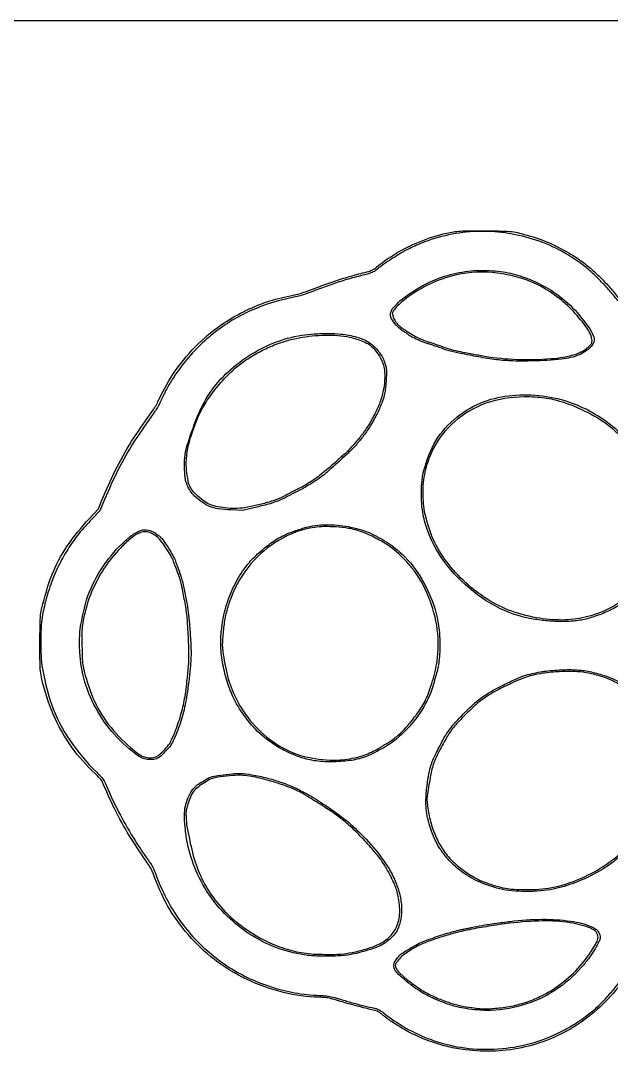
# Model space of a CAD drawing. Extents: x -215 to 205, y 28 to 519.
# Drawn here: x 29.01 to 46.24, y 239.33 to 269.41 of the extents above; entities that cross this region are included whole.
import ezdxf

# ---------------------------------------------------------------- set-up
doc = ezdxf.new("R2010")
doc.units = 0
doc.layers.add('Layer_1', color=7, linetype='CONTINUOUS')

msp = doc.modelspace()

# ---------------------------------------------------------------- linework, layer by layer
at = {"layer": 'Layer_1', "color": 7}
for points in [[(10.049252, 269.411702), (199.938459, 269.411702)], [(39.850554, 261.004864), (39.850568, 261.004864)], [(39.92114, 260.675936), (39.92118, 260.675931)], [(33.839681, 256.929541), (33.839706, 256.929617)], [(40.741733, 256.186735), (40.740415, 256.18674)], [(33.909875, 255.922685), (33.909875, 255.922685)], [(31.008362, 254.890192), (31.281353, 255.174237), (31.382761, 255.432868)], [(31.45757, 255.450442), (31.326709, 255.121752), (31.086397, 254.877325)], [(35.901407, 255.228952), (35.484929, 255.134212), (35.14618, 255.147703)], [(40.786725, 255.104901), (40.786725, 255.104901)], [(29.630576, 252.294933), (29.630867, 252.29228)], [(30.748656, 251.682465), (30.748605, 251.682465)], [(34.857535, 251.538157), (34.857603, 251.538157)], [(34.920705, 250.929431), (34.920583, 250.929505)], [(29.630793, 250.614232), (29.630867, 250.614325)], [(30.86584, 250.435133), (30.865868, 250.435111)], [(40.842777, 246.957142), (40.84274, 246.957125)], [(33.800858, 246.4507), (33.800881, 246.450601)], [(40.877476, 246.50789), (40.877566, 246.507974)], [(33.854226, 245.966624), (33.854229, 245.966624)], [(39.960268, 242.027166), (39.960304, 242.027144)], [(39.955126, 241.798007), (39.955112, 241.797875)]]:
    msp.add_lwpolyline(points, dxfattribs=at)
for points, knots in [([(31.382761, 255.432868), (31.507105, 255.723014), (31.759662, 256.312332), (32.232677, 257.151011), (32.637519, 257.727997), (32.893347, 258.082057), (32.981844, 258.228587), (33.166147, 258.620854), (33.511559, 259.246519), (34.157884, 259.99601), (34.864841, 260.578707), (35.584956, 260.976867), (36.260729, 261.256978), (36.784517, 261.373932), (37.136609, 261.446079), (37.338962, 261.512497), (37.639497, 261.627201), (38.024184, 261.772801), (38.479648, 261.919121), (38.858889, 262.023642), (39.129919, 262.087758), (39.289028, 262.144863), (39.568169, 262.377808), (40.064387, 262.715201), (40.824862, 263.058683), (41.429194, 263.23118), (41.86255, 263.284614), (42.186084, 263.288033), (42.618905, 263.282993), (43.043446, 263.27932), (43.382729, 263.263902), (43.771811, 263.164265), (44.288483, 263.005725), (44.916229, 262.704351), (45.404804, 262.384849), (45.781364, 262.061518), (46.061078, 261.784195), (46.28311, 261.533443), (46.424435, 261.343097), (46.541369, 261.232997), (46.668015, 261.171464), (46.78715, 261.105925), (46.935951, 261.078861), (47.257573, 261.090163), (47.772115, 261.044828), (48.441576, 260.903046), (49.176782, 260.6513), (49.932094, 260.23248), (50.672638, 259.641702), (51.060336, 259.145725), (51.252608, 258.899754)], [0, 0, 0, 0, 0.946541, 1.922532, 2.881529, 3.059879, 3.232842, 3.39397, 4.359805, 5.365572, 6.344581, 7.091291, 7.827278, 8.530438, 8.697301, 8.904968, 9.168175, 9.662653, 10.138428, 10.603247, 10.841061, 10.976331, 11.103845, 11.923357, 12.773612, 13.596048, 13.796393, 14.081811, 14.565537, 15.094939, 15.357217, 15.58019, 16.296426, 16.976369, 17.661797, 18.040949, 18.463571, 18.842868, 19.044101, 19.174753, 19.319194, 19.464442, 19.579898, 19.767218, 20.428572, 21.123013, 21.81651, 22.751793, 23.701023, 24.63493, 24.63493, 24.63493, 24.63493]), ([(46.631984, 261.116291), (46.587424, 261.140423), (46.505806, 261.184624), (46.393572, 261.282519), (46.262048, 261.456472), (46.051328, 261.693046), (45.785376, 261.963484), (45.178737, 262.509214), (44.075715, 263.096711), (42.414613, 263.363397), (41.141376, 263.127421), (40.320962, 262.760362), (39.873841, 262.501624), (39.54581, 262.271357), (39.33259, 262.094878), (39.148017, 262.027511), (38.854537, 261.956716), (38.467073, 261.848801), (38.024608, 261.706597), (37.66081, 261.566789), (37.372683, 261.456183), (37.169, 261.390728), (36.60324, 261.27535), (35.679591, 261.006235), (34.535173, 260.28352), (33.82529, 259.535243), (33.435241, 258.9593), (33.249687, 258.6502), (33.132387, 258.395907), (33.043308, 258.203346), (32.966164, 258.070801), (32.720885, 257.727665), (32.316226, 257.159981), (31.839906, 256.32431), (31.583014, 255.737157), (31.45757, 255.450442)], [0, 0, 0, 0, 0.151637, 0.277743, 0.442997, 0.804405, 1.22778, 1.580205, 3.25107, 4.881627, 6.549207, 7.041659, 7.575367, 8.094907, 8.246304, 8.399018, 8.677427, 9.154274, 9.604172, 10.071453, 10.323038, 10.530246, 10.71211, 12.054823, 13.388875, 14.723418, 15.114374, 15.475245, 15.803274, 15.953848, 16.111594, 16.262377, 17.218838, 18.202237, 19.140715, 19.140715, 19.140715, 19.140715]), ([(39.850568, 261.004864), (39.910056, 261.073981), (40.055722, 261.243223), (40.356735, 261.458886), (40.792068, 261.734345), (41.365037, 261.978499), (42.061784, 262.131218), (42.641428, 262.137068), (43.074255, 262.091398), (43.367377, 262.033944), (43.814157, 261.89739), (44.403807, 261.631804), (45.060821, 261.132922), (45.470079, 260.63167), (45.704457, 260.275775), (45.760147, 260.054372), (45.597893, 259.833726), (45.278644, 259.627948), (44.684523, 259.509303), (44.035257, 259.491458), (43.402208, 259.481604), (42.868859, 259.519473), (42.360973, 259.608364), (41.900591, 259.695658), (41.526898, 259.77731), (41.285108, 259.858001), (41.10639, 259.922265), (40.978425, 259.966155), (40.826526, 260.012622), (40.650564, 260.076669), (40.466403, 260.16217), (40.339716, 260.23579), (40.27351, 260.293938), (40.2291, 260.324177), (40.129316, 260.378483), (39.98742, 260.485067), (39.859475, 260.658574), (39.784827, 260.809462), (39.803669, 260.903871), (39.822565, 260.953093), (39.841028, 260.987243), (39.850554, 261.004864)], [0, 0, 0, 0, 0.27283, 0.668062, 1.102862, 1.819057, 2.522541, 3.229664, 3.546925, 3.827538, 4.124111, 4.947376, 5.75227, 6.57871, 6.865162, 7.044465, 7.21027, 7.635712, 8.168889, 8.997448, 9.588022, 10.066664, 10.598968, 11.133388, 11.473128, 11.745093, 11.897242, 12.042999, 12.150842, 12.373806, 12.603873, 12.760187, 12.810266, 12.867868, 12.920848, 13.15139, 13.389074, 13.576462, 13.617928, 13.674246, 13.73428, 13.73428, 13.73428, 13.73428]), ([(39.92118, 260.675931), (39.939064, 260.645145), (39.980795, 260.573312), (40.110294, 260.470457), (40.274217, 260.350987), (40.476522, 260.226814), (40.679679, 260.125896), (40.856376, 260.059919), (41.004938, 260.015283), (41.128635, 259.973105), (41.297647, 259.912076), (41.506581, 259.840468), (41.766208, 259.772936), (41.991778, 259.729842), (42.191984, 259.695429), (42.360652, 259.665213), (42.793955, 259.582632), (43.499946, 259.516213), (44.392817, 259.537849), (45.025147, 259.615315), (45.349116, 259.747042), (45.477324, 259.823137), (45.571131, 259.907774), (45.64833, 259.973848), (45.67938, 260.048514), (45.665333, 260.238813), (45.450747, 260.570338), (45.08093, 261.000976), (44.452471, 261.556957), (43.515705, 261.996917), (42.31485, 262.138767), (41.337781, 261.934489), (40.653863, 261.590061), (40.232052, 261.308526), (39.967143, 261.077666), (39.848048, 260.904882), (39.861467, 260.78829), (39.898254, 260.719027), (39.92114, 260.675936)], [0, 0, 0, 0, 0.106014, 0.247369, 0.488751, 0.717389, 0.957714, 1.168332, 1.282263, 1.423064, 1.560309, 1.821394, 2.085319, 2.364284, 2.5101, 2.69477, 2.878318, 3.833486, 4.811596, 5.563791, 5.717595, 5.858367, 6.007728, 6.097934, 6.158138, 6.242485, 6.656873, 7.297751, 7.961188, 9.155059, 10.337628, 11.534092, 12.084261, 12.629921, 13.047115, 13.144941, 13.233839, 13.380195, 13.380195, 13.380195, 13.380195]), ([(33.909875, 255.922685), (33.935562, 255.864337), (33.989125, 255.742671), (34.141471, 255.576755), (34.316132, 255.434272), (34.504064, 255.305968), (34.725609, 255.237761), (34.979275, 255.2039), (35.260966, 255.180199), (35.570981, 255.2101), (35.902049, 255.279718), (36.241503, 255.366555), (36.545682, 255.472098), (36.750949, 255.574628), (36.88375, 255.650209), (36.958757, 255.689277), (37.131482, 255.768935), (37.413259, 255.919684), (37.790664, 256.187027), (38.089085, 256.444063), (38.297697, 256.63595), (38.397434, 256.729803), (38.490326, 256.796914), (38.60257, 256.914715), (38.764159, 257.099495), (38.975103, 257.342307), (39.177689, 257.642021), (39.359091, 257.974727), (39.514113, 258.319563), (39.602274, 258.664718), (39.637852, 258.995061), (39.621119, 259.303315), (39.519509, 259.577829), (39.354912, 259.811238), (39.17722, 259.981591), (38.980335, 260.069014), (38.807267, 260.130355), (38.446614, 260.229361), (37.881547, 260.26361), (37.134786, 260.188409), (36.501783, 260.011583), (36.010266, 259.779401), (35.648988, 259.571171), (35.280511, 259.305685), (34.934569, 258.96258), (34.597548, 258.564147), (34.247869, 258.030185), (33.981305, 257.357869), (33.794542, 256.599029), (33.874693, 256.129003), (33.909875, 255.922685)], [0, 0, 0, 0, 0.190112, 0.396419, 0.666475, 0.868099, 1.073394, 1.354164, 1.635934, 1.918952, 2.284553, 2.650295, 2.969707, 3.248261, 3.337106, 3.42817, 3.501839, 3.907726, 4.384619, 4.886124, 5.088119, 5.235402, 5.296241, 5.431306, 5.72131, 6.033959, 6.394964, 6.803879, 7.170133, 7.526011, 7.867273, 8.164669, 8.443354, 8.731841, 9.018183, 9.166181, 9.374215, 9.569408, 10.286313, 11.053587, 11.815879, 12.243018, 12.681795, 13.065435, 13.601966, 14.138335, 14.629702, 15.508184, 16.303688, 16.926071, 16.926071, 16.926071, 16.926071]), ([(33.839706, 256.929617), (34.011041, 257.4714), (34.349094, 258.54037), (35.604631, 259.724409), (36.771683, 260.202152), (37.590793, 260.283309), (37.97045, 260.29526), (38.387558, 260.278832), (38.777448, 260.21054), (39.14616, 260.070985), (39.367333, 259.875105), (39.50851, 259.696838), (39.594477, 259.543411), (39.646002, 259.398438), (39.680738, 259.259314), (39.680893, 259.09588), (39.666224, 258.892435), (39.653151, 258.676932), (39.61791, 258.478118), (39.542311, 258.248065), (39.412587, 257.953392), (39.230508, 257.622813), (39.065651, 257.375707), (38.93992, 257.221672), (38.87178, 257.136511), (38.74516, 256.973362), (38.474734, 256.721628), (38.113765, 256.391824), (37.76815, 256.090161), (37.455873, 255.896625), (37.223246, 255.756094), (37.064187, 255.673911), (36.978484, 255.641971), (36.922828, 255.610579), (36.792283, 255.535976), (36.583038, 255.42668), (36.263122, 255.315918), (36.02987, 255.259838), (35.901407, 255.228952)], [0, 0, 0, 0, 1.679949, 3.314644, 4.991774, 5.355095, 5.780751, 6.130672, 6.605519, 6.964274, 7.29665, 7.476246, 7.645574, 7.821291, 7.936818, 8.073593, 8.308524, 8.549815, 8.72052, 8.912582, 9.274684, 9.684892, 10.043698, 10.163673, 10.281253, 10.370959, 10.782868, 11.38436, 11.841488, 12.154445, 12.484512, 12.657523, 12.690023, 12.758595, 12.848583, 13.141588, 13.464854, 13.86115, 13.86115, 13.86115, 13.86115]), ([(40.740415, 256.18674), (40.827849, 256.488307), (41.001428, 257.086987), (41.613234, 257.816776), (42.381664, 258.301521), (43.249536, 258.509596), (44.122336, 258.51787), (45.161904, 258.294398), (46.247829, 257.702687), (47.193999, 256.700556), (47.62665, 255.748507), (47.732211, 255.05535), (47.746273, 254.673942), (47.713426, 254.225225), (47.582422, 253.733672), (47.332355, 253.217452), (47.014439, 252.811334), (46.679135, 252.502704), (46.333447, 252.277294), (45.952601, 252.108868), (45.564167, 251.97165), (45.160427, 251.898159), (44.752128, 251.884838), (44.327568, 251.911023), (43.924611, 251.965077), (43.270943, 252.111052), (42.427655, 252.547403), (41.522997, 253.349112), (41.046718, 254.103804), (40.853863, 254.611166), (40.78825, 254.83708), (40.726645, 255.103599), (40.696437, 255.439288), (40.694125, 255.812922), (40.726565, 256.067638), (40.741733, 256.186735)], [0, 0, 0, 0, 0.933241, 1.852704, 2.782838, 3.614054, 4.49643, 5.381769, 6.77882, 8.1321, 9.457872, 9.83205, 10.231331, 10.60048, 11.178261, 11.745404, 12.31031, 12.71438, 13.108036, 13.542085, 13.961005, 14.341127, 14.767918, 15.183347, 15.616165, 15.986479, 17.188694, 18.410088, 19.582243, 19.816887, 20.037275, 20.287589, 20.636198, 21.045962, 21.405802, 21.405802, 21.405802, 21.405802]), ([(40.786725, 255.104901), (40.849097, 254.85836), (40.974922, 254.361007), (41.369991, 253.679668), (41.915648, 253.065081), (42.570972, 252.542038), (43.33345, 252.157799), (44.115453, 251.974242), (44.867156, 251.912363), (45.571589, 252.015859), (46.271659, 252.283385), (46.942596, 252.759534), (47.445778, 253.490043), (47.70393, 254.313843), (47.698537, 255.164448), (47.470447, 255.972161), (47.124633, 256.619159), (46.719082, 257.095302), (46.374973, 257.434344), (45.982249, 257.757705), (45.529891, 258.007362), (45.044864, 258.224409), (44.624401, 258.358212), (44.281244, 258.420528), (43.996538, 258.446819), (43.4249, 258.462788), (42.586965, 258.341026), (41.631604, 257.787857), (41.06467, 257.051546), (40.809602, 256.330329), (40.718775, 255.719111), (40.764215, 255.308372), (40.786725, 255.104901)], [0, 0, 0, 0, 0.759933, 1.533026, 2.33357, 3.215864, 4.032907, 4.87257, 5.610402, 6.283586, 6.989614, 7.843157, 8.708148, 9.603668, 10.391151, 11.225185, 12.099869, 12.567449, 13.096805, 13.548344, 14.088413, 14.640273, 15.141752, 15.407057, 15.685223, 15.998471, 17.123376, 18.171688, 19.232756, 19.831, 20.454501, 21.066579, 21.066579, 21.066579, 21.066579]), ([(35.14618, 255.147703), (35.023283, 255.15414), (34.809764, 255.165324), (34.517305, 255.233961), (34.290087, 255.377241), (34.1027, 255.528046), (33.949395, 255.692632), (33.875802, 255.856399), (33.819889, 256.004062), (33.796804, 256.168264), (33.794114, 256.354631), (33.790068, 256.553206), (33.80515, 256.745452), (33.827726, 256.86581), (33.839681, 256.929541)], [0, 0, 0, 0, 0.369282, 0.641585, 0.888834, 1.166632, 1.364504, 1.555281, 1.700511, 1.836991, 2.049639, 2.259767, 2.432514, 2.626932, 2.626932, 2.626932, 2.626932]), ([(31.086397, 254.877325), (30.957074, 254.738067), (30.70085, 254.462161), (30.376322, 253.99823), (30.100234, 253.502705), (29.879598, 252.970088), (29.717029, 252.42572), (29.616082, 251.927765), (29.600242, 251.455513), (29.599006, 251.034422), (29.620971, 250.744074), (29.630793, 250.614232)], [0, 0, 0, 0, 0.569563, 1.128453, 1.693498, 2.268545, 2.853826, 3.396714, 3.786328, 4.269031, 4.659518, 4.659518, 4.659518, 4.659518]), ([(29.630867, 252.29228), (29.716105, 252.612952), (29.885574, 253.250501), (30.35627, 254.136837), (30.789597, 254.637455), (31.008362, 254.890192)], [0, 0, 0, 0, 0.993387, 1.975019, 2.975882, 2.975882, 2.975882, 2.975882]), ([(30.748605, 251.682465), (30.808289, 252.006325), (30.928051, 252.656182), (31.396028, 253.538015), (31.910591, 254.128303), (32.315399, 254.460214), (32.561188, 254.584304), (32.763811, 254.559381), (32.910765, 254.494921), (33.029594, 254.415289), (33.152513, 254.286287), (33.283357, 254.099626), (33.413967, 253.892732), (33.503081, 253.728085), (33.542113, 253.608373), (33.577014, 253.518571), (33.63524, 253.376735), (33.707163, 253.161726), (33.782185, 252.847743), (33.849241, 252.50872), (33.906022, 252.16155), (33.941608, 251.785718), (33.963657, 251.405862), (33.983303, 251.059159), (33.980978, 250.780802), (33.939434, 250.354356), (33.879013, 249.814941), (33.759261, 249.192003), (33.604086, 248.749415), (33.480989, 248.434257), (33.362763, 248.231701), (33.214388, 248.084888), (33.085898, 247.947081), (32.932718, 247.867112), (32.779741, 247.867005), (32.617234, 247.877596), (32.445314, 247.968098), (32.083638, 248.247516), (31.56813, 248.755683), (31.067874, 249.565281), (30.820011, 250.289332), (30.744508, 250.870148), (30.723008, 251.276435), (30.740341, 251.550832), (30.748656, 251.682465)], [0, 0, 0, 0, 0.983055, 1.972596, 2.952663, 3.307616, 3.548492, 3.749578, 3.894717, 4.028882, 4.17551, 4.426394, 4.711298, 4.910549, 4.984803, 5.088618, 5.199554, 5.444747, 5.767752, 6.16728, 6.481496, 6.822591, 7.299171, 7.623061, 7.86418, 8.133326, 8.907725, 9.492906, 10.031062, 10.311919, 10.507692, 10.728554, 10.935604, 11.07081, 11.23186, 11.386484, 11.554609, 11.802618, 12.760892, 13.703397, 14.635595, 15.029455, 15.458303, 15.853714, 15.853714, 15.853714, 15.853714]), ([(30.865868, 250.435111), (30.951976, 250.140568), (31.123162, 249.555007), (31.62862, 248.770618), (32.158335, 248.257684), (32.576472, 247.931425), (32.910477, 247.89222), (33.126845, 248.06727), (33.302071, 248.24282), (33.43199, 248.46316), (33.559341, 248.789574), (33.705781, 249.209691), (33.819638, 249.730846), (33.864975, 250.135563), (33.890792, 250.423234), (33.902905, 250.562087), (33.92741, 250.799653), (33.914546, 251.197789), (33.893468, 251.704066), (33.853246, 252.214674), (33.775815, 252.591908), (33.725825, 252.870151), (33.689342, 253.032982), (33.652024, 253.156498), (33.612827, 253.272846), (33.568135, 253.392767), (33.524209, 253.50472), (33.487452, 253.59908), (33.444495, 253.722202), (33.353323, 253.887562), (33.220591, 254.090937), (33.084038, 254.283049), (32.934359, 254.413934), (32.787815, 254.49244), (32.617346, 254.527824), (32.415976, 254.45992), (32.183746, 254.288792), (31.835744, 253.959856), (31.427703, 253.455508), (31.061603, 252.774501), (30.891268, 252.202267), (30.809435, 251.801676), (30.794062, 251.518496), (30.80252, 251.204516), (30.804502, 250.891216), (30.82196, 250.638314), (30.851499, 250.501538), (30.86584, 250.435133)], [0, 0, 0, 0, 0.917094, 1.82321, 2.755894, 3.130976, 3.390672, 3.689735, 3.917212, 4.140211, 4.448344, 4.96861, 5.472931, 6.044868, 6.189205, 6.339446, 6.463055, 6.905316, 7.530794, 7.985248, 8.439141, 8.684673, 8.833536, 8.939346, 9.071602, 9.201813, 9.323232, 9.432379, 9.50564, 9.714113, 9.995647, 10.235735, 10.417804, 10.586669, 10.730581, 10.926267, 11.19993, 11.593836, 12.360033, 13.135926, 13.896847, 14.142792, 14.360451, 14.745613, 15.084963, 15.300686, 15.504249, 15.504249, 15.504249, 15.504249]), ([(34.857603, 251.538157), (34.860088, 251.556862), (34.866691, 251.606539), (34.87753, 251.692837), (34.908324, 251.958883), (35.000279, 252.393816), (35.235937, 252.962417), (35.526167, 253.450272), (35.881006, 253.839809), (36.238283, 254.139683), (36.588544, 254.37184), (36.929255, 254.50974), (37.224682, 254.610373), (37.634578, 254.716616), (38.165769, 254.726131), (38.785124, 254.637853), (39.204218, 254.481955), (39.42045, 254.357773), (39.482371, 254.323577), (39.537689, 254.298994), (39.601691, 254.261539), (39.692592, 254.20245), (40.012848, 253.992935), (40.493461, 253.523747), (40.964473, 252.709871), (41.206383, 251.926691), (41.245152, 251.257157), (41.225791, 250.776486), (41.163703, 250.450148), (41.105434, 250.274767), (41.083433, 250.191513), (41.010529, 249.883482), (40.779631, 249.363577), (40.299158, 248.735446), (39.81194, 248.32644), (39.423958, 248.11787), (39.203734, 248.008165), (38.918101, 247.887165), (38.518045, 247.8189), (38.017609, 247.792035), (37.521329, 247.826654), (37.064639, 247.962689), (36.641417, 248.154155), (36.181751, 248.444416), (35.731593, 248.85951), (35.329726, 249.415986), (35.064211, 249.998842), (34.918228, 250.570334), (34.836689, 251.069655), (34.851086, 251.393213), (34.857535, 251.538157)], [0, 0, 0, 0, 0.056609, 0.150342, 0.260914, 0.860201, 1.475737, 2.100603, 2.552338, 3.049407, 3.498203, 3.805211, 4.148925, 4.434837, 5.07197, 5.724707, 6.305838, 6.396724, 6.472888, 6.517877, 6.578156, 6.695029, 6.843205, 7.726177, 8.674317, 9.642019, 10.151515, 10.680072, 11.082792, 11.141643, 11.234372, 11.34098, 12.091289, 12.915702, 13.698424, 13.975219, 14.235778, 14.436802, 14.903464, 15.44121, 15.94127, 16.38597, 16.862996, 17.331255, 18.011426, 18.685733, 19.378252, 19.917979, 20.453177, 20.887487, 20.887487, 20.887487, 20.887487]), ([(38.034423, 247.846845), (38.128607, 247.849155), (38.322638, 247.853912), (38.603903, 247.891349), (38.860299, 247.937734), (39.0871, 248.016807), (39.283869, 248.100587), (39.433778, 248.180508), (39.535566, 248.248027), (39.612315, 248.294183), (39.746455, 248.368567), (39.93285, 248.500363), (40.152458, 248.694662), (40.319058, 248.874123), (40.426152, 249.016067), (40.49431, 249.103665), (40.628306, 249.274202), (40.817294, 249.561601), (41.000474, 250.054424), (41.1793, 250.712461), (41.219512, 251.569032), (40.987515, 252.507969), (40.640166, 253.203344), (40.279317, 253.629954), (40.046488, 253.866768), (39.746974, 254.115064), (39.383719, 254.324677), (38.974318, 254.51529), (38.584089, 254.618405), (38.21685, 254.653193), (37.885045, 254.666037), (37.310399, 254.62274), (36.522015, 254.322751), (35.663777, 253.601755), (35.218619, 252.829081), (35.01673, 252.215321), (34.934631, 251.811916), (34.909743, 251.510768), (34.899666, 251.322908), (34.896931, 251.266305), (34.891147, 251.216537), (34.895796, 251.151608), (34.905557, 251.054183), (34.915254, 250.974324), (34.920705, 250.929431)], [0, 0, 0, 0, 0.28242, 0.581816, 0.850503, 1.062144, 1.300681, 1.491862, 1.570558, 1.667031, 1.760454, 2.030618, 2.349502, 2.639036, 2.763192, 2.882816, 2.971988, 3.414037, 3.90697, 4.541921, 5.456519, 6.441773, 7.416224, 7.75387, 8.114836, 8.411574, 8.918028, 9.367829, 9.763341, 10.1214, 10.472695, 10.758405, 11.846478, 12.930583, 14.066105, 14.465313, 14.867218, 15.297657, 15.370541, 15.431626, 15.467684, 15.52053, 15.626163, 15.761787, 15.761787, 15.761787, 15.761787]), ([(29.577228, 251.273252), (29.577377, 251.450782), (29.577606, 251.722133), (29.585774, 252.064758), (29.617158, 252.225997), (29.630576, 252.294933)], [0, 0, 0, 0, 0.533013, 0.814693, 1.025061, 1.025061, 1.025061, 1.025061]), ([(51.233818, 243.841931), (51.13866, 243.716723), (50.928691, 243.440447), (50.569031, 243.071599), (50.043885, 242.600818), (49.30206, 242.158888), (48.335097, 241.799696), (47.572737, 241.691087), (47.106672, 241.682495), (46.933775, 241.659308), (46.818939, 241.601575), (46.717263, 241.548486), (46.633141, 241.479003), (46.236379, 240.952703), (45.373783, 240.089431), (43.736679, 239.383639), (42.384074, 239.325521), (41.478852, 239.485357), (40.984875, 239.632125), (40.561197, 239.805435), (40.194913, 239.996303), (39.900293, 240.177266), (39.682159, 240.331707), (39.547415, 240.440245), (39.485908, 240.48536), (39.433725, 240.527982), (39.341388, 240.546896), (39.201196, 240.58924), (38.998161, 240.637273), (38.760725, 240.698753), (38.517769, 240.765497), (38.279617, 240.835215), (38.079232, 240.900388), (37.890243, 240.938542), (37.427227, 240.934628), (36.643345, 241.04702), (35.605308, 241.424389), (34.656791, 241.988581), (33.886037, 242.737657), (33.271123, 243.577879), (32.988259, 244.253092), (32.835701, 244.655515), (32.753297, 244.793677), (32.521822, 245.123192), (32.167691, 245.658657), (31.753792, 246.397456), (31.517796, 246.942093), (31.378992, 247.256694), (31.29753, 247.353904), (30.970201, 247.649015), (30.460313, 248.230476), (29.932567, 249.172261), (29.685019, 249.938366), (29.585251, 250.460877), (29.575353, 250.815609), (29.576483, 251.091551), (29.577228, 251.273252)], [0, 0, 0, 0, 0.471432, 1.040224, 1.542288, 2.584432, 3.606311, 4.621386, 4.8719, 5.008047, 5.1389, 5.254075, 5.352114, 5.462821, 7.226833, 8.941346, 10.687301, 11.197821, 11.69591, 12.230136, 12.568424, 12.934037, 13.266501, 13.369808, 13.452372, 13.496363, 13.569276, 13.728371, 13.939405, 14.193313, 14.464768, 14.695082, 14.937679, 15.096991, 15.270434, 16.323198, 17.45136, 18.56568, 19.605931, 20.656345, 21.665111, 21.79157, 21.945632, 22.145711, 23.000281, 23.870591, 24.680038, 24.784701, 24.897263, 25.056665, 26.108069, 27.197388, 28.273828, 28.507357, 28.790255, 29.335697, 29.335697, 29.335697, 29.335697]), ([(34.920583, 250.929505), (34.960451, 250.69088), (35.037927, 250.227156), (35.306795, 249.57851), (35.721557, 248.937258), (36.338839, 248.366021), (37.149043, 247.939994), (37.742395, 247.877569), (38.034423, 247.846845)], [0, 0, 0, 0, 0.723777, 1.406532, 2.089674, 3.000562, 3.902634, 4.776872, 4.776872, 4.776872, 4.776872]), ([(29.630867, 250.614325), (29.705119, 250.230293), (29.853854, 249.461045), (30.421138, 248.398617), (30.980626, 247.727176), (31.367638, 247.368627), (31.47252, 247.220033), (31.606198, 246.869284), (31.875113, 246.318758), (32.274897, 245.602489), (32.617181, 245.101311), (32.832445, 244.798556), (32.906416, 244.649797), (33.016558, 244.344922), (33.211507, 243.892321), (33.529572, 243.342798), (33.928839, 242.799106), (34.426232, 242.302309), (35.005775, 241.850668), (35.641456, 241.491794), (36.309205, 241.227525), (37.012236, 241.051582), (37.559243, 240.998736), (37.931207, 240.984041), (38.136038, 240.944861), (38.380942, 240.866706), (38.686538, 240.77821), (39.014233, 240.689181), (39.261779, 240.63763), (39.429594, 240.59548), (39.541926, 240.526454), (39.827395, 240.301748), (40.326745, 239.973449), (41.061946, 239.653139), (41.896134, 239.444974), (42.806498, 239.39519), (43.76476, 239.529519), (44.53131, 239.801845), (45.113195, 240.119878), (45.530225, 240.404022), (45.868196, 240.681748), (46.129642, 240.965679), (46.339041, 241.204211), (46.491212, 241.398252), (46.584105, 241.523957), (46.6652, 241.587681), (46.768087, 241.642841), (46.888622, 241.705912), (47.078361, 241.732881), (47.549415, 241.751583), (48.292858, 241.852943), (49.225709, 242.195463), (49.951121, 242.614225), (50.488912, 243.07892), (50.860732, 243.460907), (51.099107, 243.754306), (51.212061, 243.921695), (51.243015, 243.954632), (51.278987, 243.983219), (51.314987, 243.939979), (51.341929, 243.876606), (51.400156, 243.714349), (51.487044, 243.495351), (51.66815, 243.261601), (51.85288, 243.133196), (52.003774, 243.061662), (52.08492, 242.957793), (52.178524, 242.745491), (52.332505, 242.471126), (52.586432, 242.202419), (52.829444, 242.088701), (53.007631, 242.048349), (53.107429, 241.972935), (53.237781, 241.778509), (53.442122, 241.536456), (53.739897, 241.294318), (53.958258, 241.25277), (54.060372, 241.23334)], [0, 0, 0, 0, 1.167785, 2.339178, 3.565271, 3.774976, 3.918712, 4.105964, 4.896425, 5.757209, 6.563211, 6.716955, 6.870202, 7.05963, 7.68927, 8.345558, 8.960375, 9.707667, 10.446723, 11.158399, 11.889781, 12.595126, 13.324841, 13.534576, 13.710597, 13.948334, 14.305255, 14.665443, 14.965744, 15.065723, 15.181243, 15.357, 16.157633, 16.964069, 17.751768, 18.725133, 19.67982, 20.637168, 21.14677, 21.665881, 22.149616, 22.454599, 22.822758, 23.101183, 23.19541, 23.289661, 23.407195, 23.546273, 23.693775, 23.975667, 24.964741, 25.925232, 26.941946, 27.456021, 28.05465, 28.534787, 28.598605, 28.649855, 28.679487, 28.713513, 28.786597, 28.902242, 29.2196, 29.49642, 29.772272, 29.889956, 29.989831, 30.158485, 30.586471, 30.928268, 31.248005, 31.376484, 31.470165, 31.614549, 32.074381, 32.424553, 32.732155, 32.732155, 32.732155, 32.732155]), ([(40.84274, 246.957125), (40.848183, 246.987147), (40.858722, 247.045275), (40.870456, 247.124074), (40.874865, 247.198244), (40.884364, 247.28456), (40.906173, 247.396944), (40.937578, 247.54748), (40.9804, 247.718964), (41.058865, 247.918111), (41.194837, 248.190772), (41.360748, 248.514413), (41.593701, 248.856195), (41.901349, 249.177858), (42.22861, 249.510937), (42.639467, 249.817172), (43.049095, 250.019829), (43.399692, 250.198994), (43.681017, 250.315916), (43.924558, 250.374079), (44.160204, 250.427726), (44.401126, 250.461741), (44.723339, 250.486349), (45.11298, 250.498957), (45.553239, 250.455646), (45.917814, 250.359369), (46.222156, 250.253833), (46.478082, 250.127325), (46.784544, 249.931195), (47.138164, 249.660144), (47.466182, 249.247305), (47.658225, 248.851468), (47.783308, 248.509816), (47.834279, 248.213923), (47.847041, 247.919496), (47.856779, 247.654521), (47.846271, 247.440369), (47.793095, 247.137261), (47.676842, 246.716701), (47.448517, 246.210182), (47.183417, 245.776497), (46.874227, 245.422633), (46.579126, 245.128219), (46.19882, 244.799852), (45.709152, 244.499418), (45.102789, 244.237343), (44.55192, 244.076848), (44.055398, 244.026154), (43.652563, 244.018399), (43.134543, 244.051105), (42.554651, 244.205439), (41.936841, 244.519464), (41.566367, 244.850974), (41.36868, 245.093575), (41.28949, 245.198858), (41.12874, 245.43647), (40.959351, 245.848498), (40.810442, 246.409897), (40.832621, 246.785259), (40.842777, 246.957142)], [0, 0, 0, 0, 0.091545, 0.177254, 0.238738, 0.314362, 0.437582, 0.581901, 0.775888, 0.966865, 1.222571, 1.689818, 2.057129, 2.458283, 3.022867, 3.456607, 3.987697, 4.390445, 4.638662, 4.898979, 5.14006, 5.363707, 5.628005, 6.109417, 6.531556, 6.949731, 7.237617, 7.496729, 7.80382, 8.328793, 8.825172, 9.369668, 9.642351, 9.913993, 10.266088, 10.525987, 10.709324, 10.90796, 11.447989, 12.013321, 12.570111, 12.96544, 13.41997, 13.820312, 14.470204, 15.133256, 15.799211, 16.1807, 16.627255, 17.007036, 17.734867, 18.409064, 19.069986, 19.20605, 19.347893, 19.465113, 20.065759, 20.673812, 21.187447, 21.187447, 21.187447, 21.187447]), ([(40.877566, 246.507974), (40.902575, 246.358708), (40.953096, 246.05717), (41.105534, 245.635361), (41.308491, 245.236144), (41.607926, 244.890082), (41.972901, 244.588684), (42.327617, 244.375877), (42.655662, 244.250933), (42.930179, 244.169239), (43.240198, 244.09177), (43.610431, 244.074449), (44.004997, 244.076609), (44.554988, 244.123758), (45.196088, 244.322287), (45.92839, 244.67622), (46.726862, 245.282059), (47.458764, 246.205282), (47.88011, 247.453094), (47.771655, 248.489906), (47.447445, 249.166639), (47.133948, 249.585684), (46.755474, 249.888004), (46.38724, 250.116066), (46.028682, 250.277976), (45.67792, 250.366413), (45.335501, 250.430148), (44.985726, 250.44788), (44.573381, 250.423202), (44.113886, 250.380975), (43.608215, 250.233977), (43.144125, 250.006679), (42.697094, 249.786115), (42.304524, 249.5004), (41.98189, 249.178875), (41.668589, 248.863088), (41.423077, 248.512739), (41.251578, 248.177448), (41.107472, 247.897507), (41.025795, 247.686677), (40.985154, 247.497267), (40.948069, 247.308309), (40.917377, 247.135681), (40.893831, 246.980793), (40.876088, 246.858257), (40.867206, 246.775574), (40.854988, 246.722486), (40.861791, 246.672958), (40.866683, 246.602088), (40.873538, 246.542258), (40.877476, 246.50789)], [0, 0, 0, 0, 0.453194, 0.915511, 1.339886, 1.789366, 2.276492, 2.756324, 3.02187, 3.327432, 3.615929, 3.977421, 4.434495, 4.800502, 5.6292, 6.428905, 7.231258, 8.618161, 9.897712, 11.089206, 11.631163, 12.136413, 12.64463, 13.073833, 13.434507, 13.819471, 14.155918, 14.478234, 14.86685, 15.395017, 15.858546, 16.436713, 16.943364, 17.351482, 17.88616, 18.308493, 18.683682, 19.163635, 19.437301, 19.628068, 19.839716, 20.017164, 20.206049, 20.365544, 20.487296, 20.577138, 20.615642, 20.6489, 20.725717, 20.829401, 20.829401, 20.829401, 20.829401]), ([(33.800881, 246.450601), (33.820892, 246.531028), (33.861436, 246.693977), (33.962352, 246.905147), (34.083646, 247.078991), (34.245557, 247.185035), (34.395467, 247.279943), (34.566049, 247.37663), (34.804202, 247.41208), (35.089754, 247.447072), (35.42002, 247.475364), (35.788348, 247.423094), (36.174085, 247.343768), (36.608913, 247.217231), (37.019655, 247.049754), (37.46893, 246.817384), (37.95316, 246.501544), (38.505295, 246.119369), (39.047041, 245.602352), (39.469141, 245.120875), (39.775759, 244.666174), (39.954234, 244.303316), (40.079444, 243.927347), (40.131129, 243.567392), (40.10991, 243.220942), (40.033855, 242.945253), (39.890721, 242.73642), (39.729599, 242.58671), (39.53, 242.447239), (39.269415, 242.351443), (38.974139, 242.259925), (38.631388, 242.172665), (38.236726, 242.137078), (37.81538, 242.128447), (36.954891, 242.177328), (35.725575, 242.623886), (34.453449, 243.801531), (33.937988, 244.995143), (33.814697, 245.806453), (33.780105, 246.149559), (33.79466, 246.36077), (33.800858, 246.4507)], [0, 0, 0, 0, 0.247987, 0.502433, 0.699512, 0.873512, 1.076264, 1.235083, 1.455558, 1.788427, 2.103224, 2.444258, 2.899097, 3.285109, 3.800852, 4.227196, 4.800472, 5.534368, 6.237377, 7.041071, 7.450633, 7.879173, 8.249914, 8.635724, 8.961316, 9.287524, 9.477644, 9.713188, 9.944381, 10.20287, 10.540831, 10.873512, 11.26095, 11.726223, 12.137321, 13.84373, 15.512314, 17.215443, 17.611771, 17.975968, 18.246019, 18.246019, 18.246019, 18.246019]), ([(37.961135, 242.187937), (38.092307, 242.188893), (38.33214, 242.190643), (38.702607, 242.242763), (39.033732, 242.333363), (39.33558, 242.425529), (39.568823, 242.538359), (39.796718, 242.709406), (40.005666, 242.99003), (40.089896, 243.421156), (40.048251, 243.782133), (39.984853, 244.05865), (39.911991, 244.246619), (39.799295, 244.475321), (39.66131, 244.741826), (39.463494, 245.02738), (39.199669, 245.338644), (38.883805, 245.681608), (38.530477, 246.01281), (38.169341, 246.296172), (37.781674, 246.544895), (37.425803, 246.766743), (37.023012, 247.003191), (36.552653, 247.170331), (36.019007, 247.325116), (35.561922, 247.418459), (35.171073, 247.407008), (34.863984, 247.370822), (34.583381, 247.325574), (34.372956, 247.20302), (34.198645, 247.081782), (34.035291, 246.939267), (33.943493, 246.737391), (33.87042, 246.522042), (33.828258, 246.344351), (33.83682, 246.210271), (33.843066, 246.101493), (33.850261, 246.01454), (33.854226, 245.966624)], [0, 0, 0, 0, 0.393179, 0.718884, 1.118731, 1.422075, 1.664622, 1.891569, 2.27278, 2.682713, 3.175987, 3.35386, 3.532696, 3.779019, 4.118839, 4.431748, 4.818625, 5.3422, 5.829842, 6.269841, 6.717184, 7.210559, 7.52877, 8.115823, 8.699242, 9.199363, 9.505133, 9.866558, 10.130862, 10.346635, 10.588089, 10.771427, 10.986653, 11.24004, 11.459272, 11.524698, 11.642186, 11.786391, 11.786391, 11.786391, 11.786391]), ([(33.854229, 245.966624), (33.94449, 245.481953), (34.122314, 244.527096), (34.978071, 243.315527), (35.948681, 242.650248), (36.758602, 242.32881), (37.352168, 242.198381), (37.750073, 242.191557), (37.961135, 242.187937)], [0, 0, 0, 0, 1.464996, 2.886209, 4.313768, 4.934002, 5.493412, 6.125339, 6.125339, 6.125339, 6.125339]), ([(39.960304, 242.027144), (39.975094, 242.047953), (40.003331, 242.087684), (40.043405, 242.138395), (40.105224, 242.207246), (40.241051, 242.283954), (40.423714, 242.398371), (40.67026, 242.540435), (41.016867, 242.663608), (41.411247, 242.79426), (41.734197, 242.889146), (41.94009, 242.927183), (42.052511, 242.950272), (42.227947, 242.98812), (42.489185, 243.039044), (42.864858, 243.096666), (43.449402, 243.177758), (44.187311, 243.230607), (44.986632, 243.18654), (45.513207, 243.071263), (45.77423, 242.939338), (45.861873, 242.857784), (45.896845, 242.768981), (45.92032, 242.689005), (45.898972, 242.604068), (45.833092, 242.475456), (45.728029, 242.284165), (45.563714, 242.051849), (45.223917, 241.624553), (44.61113, 241.092863), (43.651881, 240.661389), (42.861596, 240.530449), (42.312777, 240.568416), (42.025502, 240.603336), (41.699558, 240.656692), (41.355969, 240.77561), (40.986907, 240.931347), (40.669308, 241.098231), (40.41822, 241.279305), (40.211523, 241.442597), (40.03832, 241.601127), (39.906915, 241.735276), (39.875657, 241.900412), (39.930173, 241.982081), (39.960268, 242.027166)], [0, 0, 0, 0, 0.076567, 0.146183, 0.193974, 0.353075, 0.607069, 0.844326, 1.203588, 1.706848, 2.092597, 2.211108, 2.334804, 2.436905, 2.749523, 3.133083, 3.576871, 4.520244, 5.345727, 5.976936, 6.114136, 6.220089, 6.326258, 6.397352, 6.464735, 6.581447, 6.832087, 7.117916, 7.433959, 8.469741, 9.51172, 10.55706, 10.828914, 11.160382, 11.425446, 11.817793, 12.24662, 12.627834, 12.890225, 13.174593, 13.416191, 13.598801, 13.725764, 13.882226, 13.882226, 13.882226, 13.882226]), ([(39.955112, 241.797875), (39.970971, 241.767602), (40.010671, 241.691822), (40.137044, 241.578607), (40.346255, 241.403949), (40.626955, 241.193031), (40.97489, 240.991266), (41.309564, 240.8512), (41.622735, 240.742753), (41.923492, 240.671411), (42.202668, 240.632757), (42.445547, 240.603261), (42.650727, 240.598915), (42.93715, 240.623284), (43.30738, 240.668146), (43.74559, 240.783942), (44.24438, 240.983035), (44.796516, 241.323542), (45.339301, 241.83009), (45.660447, 242.274213), (45.813848, 242.551944), (45.850282, 242.643204), (45.846347, 242.7275), (45.825707, 242.813538), (45.753841, 242.892523), (45.495052, 243.017984), (44.980931, 243.140749), (44.179155, 243.18378), (43.383014, 243.118016), (42.676267, 243.015577), (42.129667, 242.919314), (41.664388, 242.815638), (41.254627, 242.689371), (40.912649, 242.571572), (40.588324, 242.441691), (40.343916, 242.288439), (40.12744, 242.146892), (40.018692, 242.014093), (39.950491, 241.928303), (39.92801, 241.855487), (39.945351, 241.818728), (39.955126, 241.798007)], [0, 0, 0, 0, 0.101886, 0.255041, 0.501559, 0.923368, 1.304905, 1.705246, 2.00975, 2.298404, 2.630755, 2.854878, 3.031988, 3.245198, 3.716735, 4.14891, 4.600843, 5.324067, 6.080052, 6.81599, 6.9527, 7.03545, 7.105084, 7.202564, 7.29459, 7.414019, 8.058742, 8.864279, 9.815022, 10.449939, 11.006665, 11.479798, 11.878868, 12.291962, 12.565676, 12.923607, 13.157028, 13.334936, 13.43477, 13.485901, 13.551966, 13.551966, 13.551966, 13.551966])]:
    msp.add_open_spline(points, degree=3, knots=knots, dxfattribs=at)

doc.saveas('drawing.dxf')
